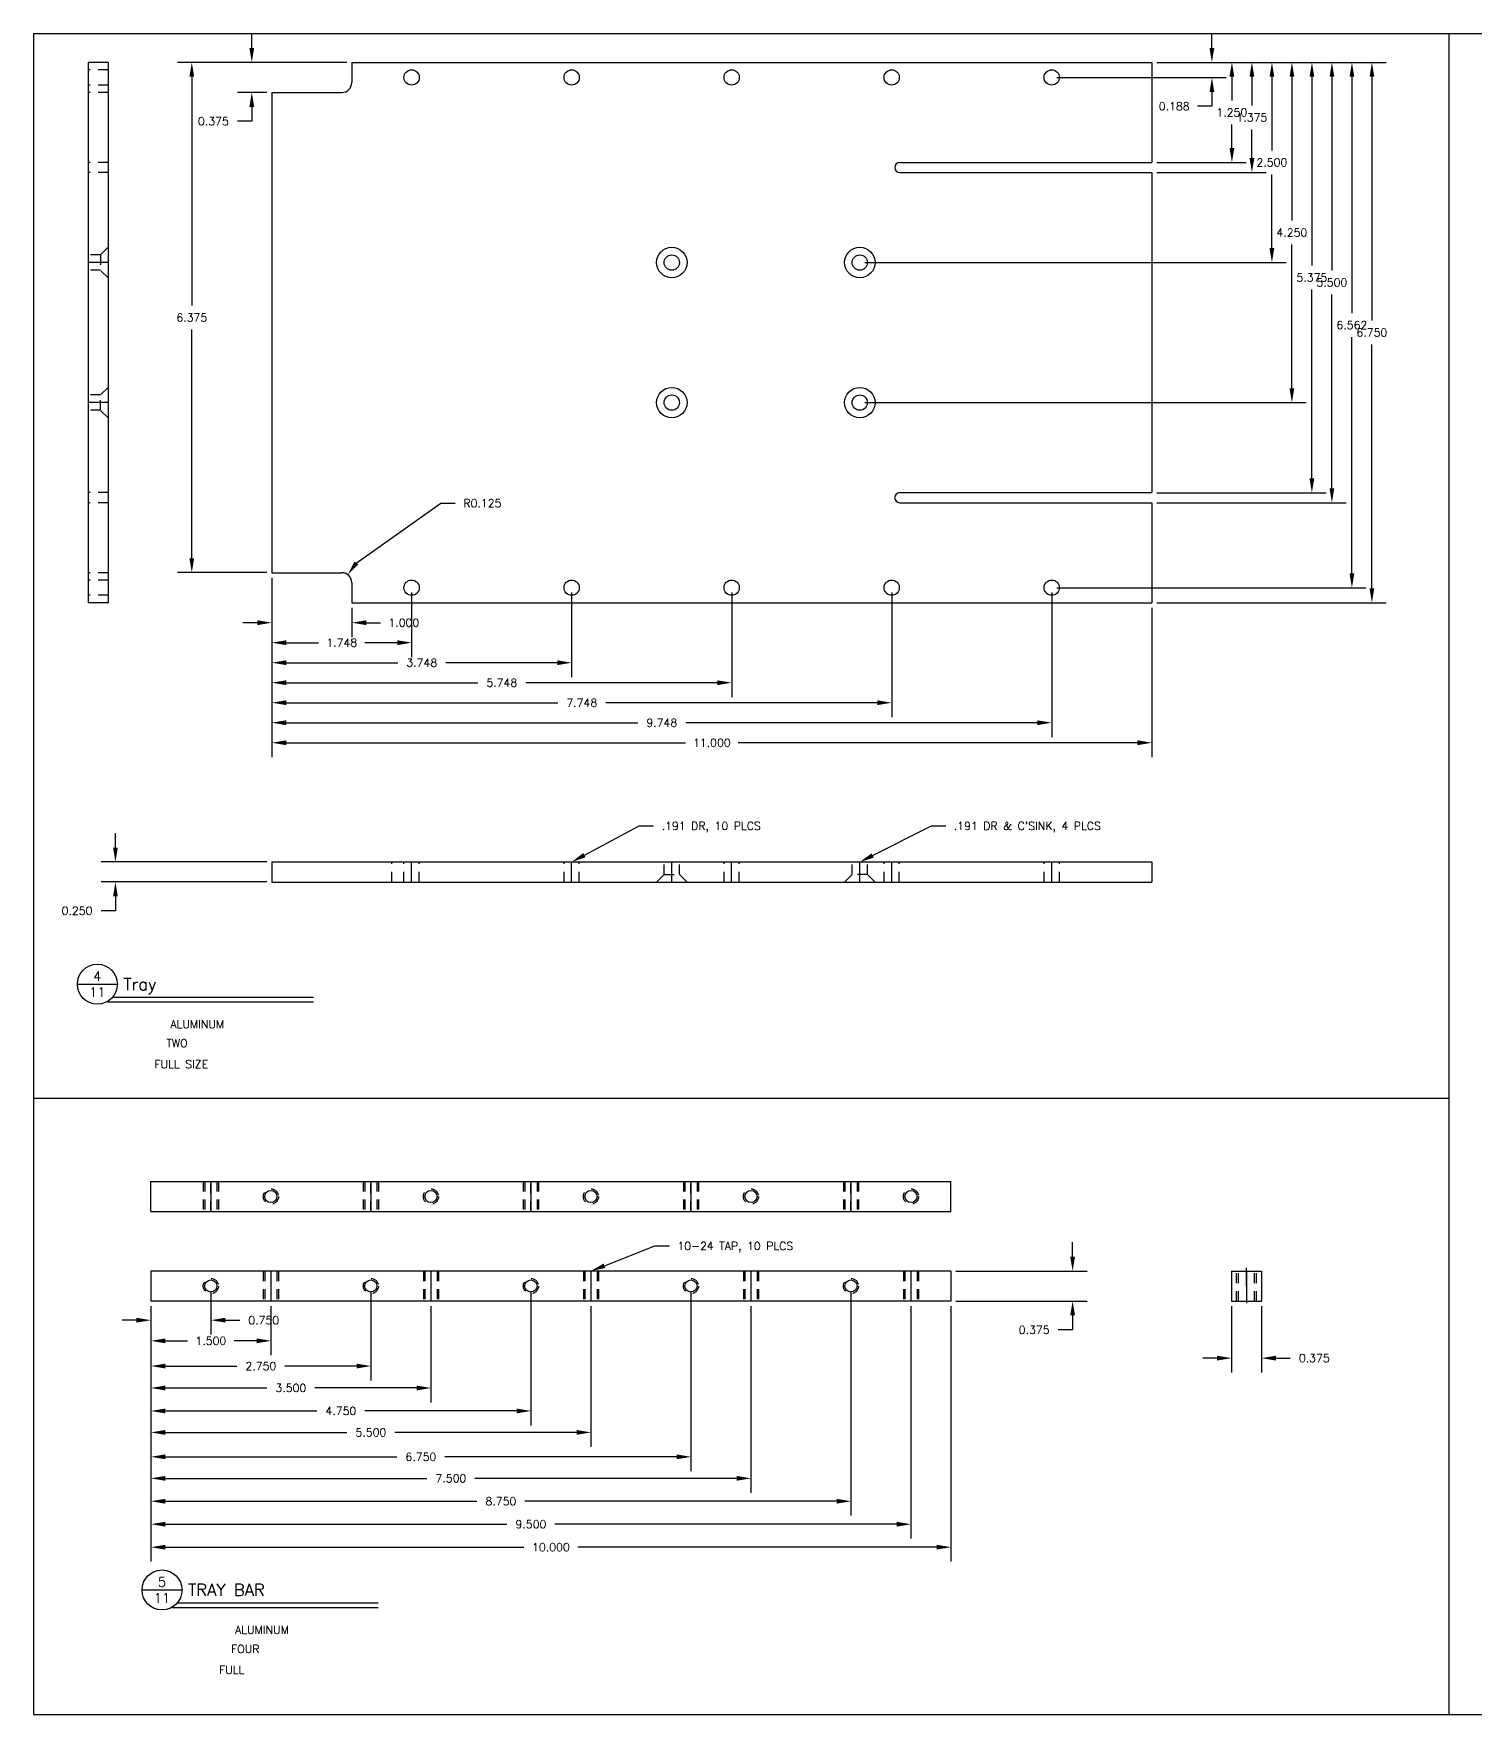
# Model space of a CAD drawing. Extents: x 0 to 33, y 0 to 21.
# Drawn here: x 0 to 18.02, y 0 to 21 of the extents above; entities that cross this region are included whole.
import ezdxf
from ezdxf.enums import TextEntityAlignment as Align

# ---------------------------------------------------------------- set-up
doc = ezdxf.new("R2010")
doc.units = 0
doc.header["$MEASUREMENT"] = 0
doc.linetypes.add('CENTER', pattern=[2, 1.25, -0.25, 0.25, -0.25])
doc.linetypes.add('HIDDEN2', pattern=[0.1875, 0.125, -0.0625])
doc.layers.get('0').update_dxf_attribs({"linetype": 'CONTINUOUS'})
doc.layers.get('DEFPOINTS').update_dxf_attribs({"linetype": 'CONTINUOUS'})
for name, color, linetype in [('BORDER', 5, 'CONTINUOUS'), ('DIM', 1, 'CONTINUOUS'), ('HIDDEN2', 6, 'HIDDEN2'), ('NFCENTER', 4, 'CENTER'), ('OBJECT', 3, 'CONTINUOUS')]:
    doc.layers.add(name, color=color, linetype=linetype)
doc.styles.add('ROMANS', font='romans')
doc.styles.add('SIMPLEX', font='simplex')
doc.dimstyles.get("Standard").update_dxf_attribs({"dimtxt": 0.1, "dimasz": 0.18, "dimexe": 0.18, "dimexo": 0.0625, "dimgap": 0.1, "dimtad": 0, "dimtih": 1, "dimtoh": 1, "dimdec": 3, "dimzin": 0, "dimdsep": 46, "dimtxsty": 'SIMPLEX', "dimcen": 0.1, "dimclrd": 256, "dimclre": 256, "dimclrt": 256, "dimadec": 0, "dimazin": 0, "dimtfac": 0.8, "dimtdec": 3, "dimtofl": 0, "dimtmove": 2, "dimatfit": 3, "dimfxl": 1, "dimtolj": 1, "dimtzin": 0, "dimarcsym": 0})

# ---------------------------------------------------------------- blocks, each defined once
blk = doc.blocks.new('*D2')
at = {"linetype": 'ByBlock', "transparency": 16777216}
for p, q in [((14.039, 39.718), (15.657, 39.718)), ((15.477, 39.538), (15.477, 38.618)), ((15.477, 37.398), (15.477, 38.318)), ((10.389, 37.218), (15.657, 37.218))]:
    blk.add_line(p, q, dxfattribs=at)
for points in [[(15.447, 39.538), (15.507, 39.538), (15.477, 39.718)], [(15.447, 37.398), (15.507, 37.398), (15.477, 37.218)]]:
    blk.add_solid(points, dxfattribs=at)
at = {"layer": 'DEFPOINTS', "color": 0, "linetype": 'ByBlock', "transparency": 16777216}
for p in [(13.977, 39.718), (10.326, 37.218), (15.477, 37.218)]:
    blk.add_point(p, dxfattribs=at)
at = {"linetype": 'ByBlock', "transparency": 16777216, "style": 'SIMPLEX'}
blk.add_text('2.500', height=0.1, dxfattribs=at).set_placement((15.477, 38.468), align=Align.MIDDLE_CENTER)
blk = doc.blocks.new('*D3')
at = {"linetype": 'ByBlock', "transparency": 16777216}
for p, q in [((3.914, 39.718), (1.797, 39.718)), ((1.977, 39.538), (1.977, 36.68)), ((1.977, 33.523), (1.977, 36.38)), ((2.914, 33.343), (1.797, 33.343))]:
    blk.add_line(p, q, dxfattribs=at)
for points in [[(1.947, 39.538), (2.007, 39.538), (1.977, 39.718)], [(1.947, 33.523), (2.007, 33.523), (1.977, 33.343)]]:
    blk.add_solid(points, dxfattribs=at)
at = {"layer": 'DEFPOINTS', "color": 0, "linetype": 'ByBlock', "transparency": 16777216}
for p in [(3.977, 39.718), (1.977, 33.343), (2.977, 33.343)]:
    blk.add_point(p, dxfattribs=at)
at = {"linetype": 'ByBlock', "transparency": 16777216, "style": 'SIMPLEX'}
blk.add_text('6.375', height=0.1, dxfattribs=at).set_placement((1.977, 36.53), align=Align.MIDDLE_CENTER)
blk = doc.blocks.new('*D4')
at = {"linetype": 'ByBlock', "transparency": 16777216}
for p, q in [((14.039, 39.718), (16.907, 39.718)), ((16.727, 39.538), (16.727, 36.493)), ((16.727, 33.148), (16.727, 36.193)), ((14.039, 32.968), (16.907, 32.968))]:
    blk.add_line(p, q, dxfattribs=at)
for points in [[(16.697, 39.538), (16.757, 39.538), (16.727, 39.718)], [(16.697, 33.148), (16.757, 33.148), (16.727, 32.968)]]:
    blk.add_solid(points, dxfattribs=at)
at = {"layer": 'DEFPOINTS', "color": 0, "linetype": 'ByBlock', "transparency": 16777216}
for p in [(13.977, 39.718), (13.977, 32.968), (16.727, 32.968)]:
    blk.add_point(p, dxfattribs=at)
at = {"linetype": 'ByBlock', "transparency": 16777216, "style": 'SIMPLEX'}
blk.add_text('6.750', height=0.1, dxfattribs=at).set_placement((16.727, 36.343), align=Align.MIDDLE_CENTER)
blk = doc.blocks.new('*D5')
at = {"linetype": 'ByBlock', "transparency": 16777216}
for p, q in [((14.039, 39.718), (16.657, 39.718)), ((16.477, 39.538), (16.477, 36.586)), ((16.477, 33.335), (16.477, 36.286)), ((12.787, 33.155), (16.657, 33.155))]:
    blk.add_line(p, q, dxfattribs=at)
for points in [[(16.447, 39.538), (16.507, 39.538), (16.477, 39.718)], [(16.447, 33.335), (16.507, 33.335), (16.477, 33.155)]]:
    blk.add_solid(points, dxfattribs=at)
at = {"layer": 'DEFPOINTS', "color": 0, "linetype": 'ByBlock', "transparency": 16777216}
for p in [(13.977, 39.718), (12.725, 33.155), (16.477, 33.155)]:
    blk.add_point(p, dxfattribs=at)
at = {"linetype": 'ByBlock', "transparency": 16777216, "style": 'SIMPLEX'}
blk.add_text('6.562', height=0.1, dxfattribs=at).set_placement((16.477, 36.436), align=Align.MIDDLE_CENTER)
blk = doc.blocks.new('*D6')
at = {"linetype": 'ByBlock', "transparency": 16777216}
for p, q in [((14.039, 39.718), (16.407, 39.718)), ((16.227, 39.538), (16.227, 37.118)), ((16.227, 34.397), (16.227, 36.818)), ((14.039, 34.217), (16.407, 34.217))]:
    blk.add_line(p, q, dxfattribs=at)
for points in [[(16.197, 39.538), (16.257, 39.538), (16.227, 39.718)], [(16.197, 34.397), (16.257, 34.397), (16.227, 34.217)]]:
    blk.add_solid(points, dxfattribs=at)
at = {"layer": 'DEFPOINTS', "color": 0, "linetype": 'ByBlock', "transparency": 16777216}
for p in [(13.977, 39.718), (13.977, 34.217), (16.227, 34.217)]:
    blk.add_point(p, dxfattribs=at)
at = {"linetype": 'ByBlock', "transparency": 16777216, "style": 'SIMPLEX'}
blk.add_text('5.500', height=0.1, dxfattribs=at).set_placement((16.227, 36.968), align=Align.MIDDLE_CENTER)
blk = doc.blocks.new('*D7')
at = {"linetype": 'ByBlock', "transparency": 16777216}
for p, q in [((14.039, 39.718), (16.157, 39.718)), ((15.977, 39.538), (15.977, 37.18)), ((15.977, 34.522), (15.977, 36.88)), ((14.039, 34.342), (16.157, 34.342))]:
    blk.add_line(p, q, dxfattribs=at)
for points in [[(15.947, 39.538), (16.007, 39.538), (15.977, 39.718)], [(15.947, 34.522), (16.007, 34.522), (15.977, 34.342)]]:
    blk.add_solid(points, dxfattribs=at)
at = {"layer": 'DEFPOINTS', "color": 0, "linetype": 'ByBlock', "transparency": 16777216}
for p in [(13.977, 39.718), (13.977, 34.342), (15.977, 34.342)]:
    blk.add_point(p, dxfattribs=at)
at = {"linetype": 'ByBlock', "transparency": 16777216, "style": 'SIMPLEX'}
blk.add_text('5.375', height=0.1, dxfattribs=at).set_placement((15.977, 37.03), align=Align.MIDDLE_CENTER)
blk = doc.blocks.new('*D8')
at = {"linetype": 'ByBlock', "transparency": 16777216}
for p, q in [((14.039, 39.718), (15.907, 39.718)), ((15.727, 39.538), (15.727, 37.742)), ((15.727, 35.647), (15.727, 37.442)), ((10.389, 35.467), (15.907, 35.467))]:
    blk.add_line(p, q, dxfattribs=at)
for points in [[(15.697, 39.538), (15.757, 39.538), (15.727, 39.718)], [(15.697, 35.647), (15.757, 35.647), (15.727, 35.467)]]:
    blk.add_solid(points, dxfattribs=at)
at = {"layer": 'DEFPOINTS', "color": 0, "linetype": 'ByBlock', "transparency": 16777216}
for p in [(13.977, 39.718), (10.326, 35.467), (15.727, 35.467)]:
    blk.add_point(p, dxfattribs=at)
at = {"linetype": 'ByBlock', "transparency": 16777216, "style": 'SIMPLEX'}
blk.add_text('4.250', height=0.1, dxfattribs=at).set_placement((15.727, 37.592), align=Align.MIDDLE_CENTER)
blk = doc.blocks.new('*D9')
at = {"linetype": 'ByBlock', "transparency": 16777216}
for p, q in [((2.977, 33.28), (2.977, 31.038)), ((13.977, 32.905), (13.977, 31.038)), ((3.157, 31.218), (8.148, 31.218)), ((13.797, 31.218), (8.805, 31.218))]:
    blk.add_line(p, q, dxfattribs=at)
for points in [[(3.157, 31.248), (3.157, 31.188), (2.977, 31.218)], [(13.797, 31.248), (13.797, 31.188), (13.977, 31.218)]]:
    blk.add_solid(points, dxfattribs=at)
at = {"layer": 'DEFPOINTS', "color": 0, "linetype": 'ByBlock', "transparency": 16777216}
for p in [(2.977, 33.343), (13.977, 32.968), (13.977, 31.218)]:
    blk.add_point(p, dxfattribs=at)
at = {"linetype": 'ByBlock', "transparency": 16777216, "style": 'SIMPLEX'}
blk.add_text('11.000', height=0.1, dxfattribs=at).set_placement((8.477, 31.218), align=Align.MIDDLE_CENTER)
blk = doc.blocks.new('*D10')
at = {"linetype": 'ByBlock', "transparency": 16777216}
for p, q in [((1.466, 24.18), (1.466, 20.987)), ((11.466, 24.18), (11.466, 20.987)), ((1.646, 21.167), (6.128, 21.167)), ((11.286, 21.167), (6.804, 21.167))]:
    blk.add_line(p, q, dxfattribs=at)
for points in [[(1.646, 21.197), (1.646, 21.137), (1.466, 21.167)], [(11.286, 21.197), (11.286, 21.137), (11.466, 21.167)]]:
    blk.add_solid(points, dxfattribs=at)
at = {"layer": 'DEFPOINTS', "color": 0, "linetype": 'ByBlock', "transparency": 16777216}
for p in [(1.466, 24.242), (11.466, 24.242), (11.466, 21.167)]:
    blk.add_point(p, dxfattribs=at)
at = {"linetype": 'ByBlock', "transparency": 16777216, "style": 'SIMPLEX'}
blk.add_text('10.000', height=0.1, dxfattribs=at).set_placement((6.466, 21.167), align=Align.MIDDLE_CENTER)
blk = doc.blocks.new('*D11')
at = {"linetype": 'ByBlock', "transparency": 16777216}
for p, q in [((1.466, 24.18), (1.466, 21.274)), ((10.966, 24.18), (10.966, 21.274)), ((1.646, 21.454), (5.916, 21.454)), ((10.786, 21.454), (6.516, 21.454))]:
    blk.add_line(p, q, dxfattribs=at)
for points in [[(1.646, 21.484), (1.646, 21.424), (1.466, 21.454)], [(10.786, 21.484), (10.786, 21.424), (10.966, 21.454)]]:
    blk.add_solid(points, dxfattribs=at)
at = {"layer": 'DEFPOINTS', "color": 0, "linetype": 'ByBlock', "transparency": 16777216}
for p in [(1.466, 24.242), (10.966, 24.242), (10.966, 21.454)]:
    blk.add_point(p, dxfattribs=at)
at = {"linetype": 'ByBlock', "transparency": 16777216, "style": 'SIMPLEX'}
blk.add_text('9.500', height=0.1, dxfattribs=at).set_placement((6.216, 21.454), align=Align.MIDDLE_CENTER)
blk = doc.blocks.new('*D12')
at = {"linetype": 'ByBlock', "transparency": 16777216}
for p, q in [((10.216, 24.367), (10.216, 21.561)), ((1.466, 24.18), (1.466, 21.561)), ((1.646, 21.741), (5.541, 21.741)), ((10.036, 21.741), (6.141, 21.741))]:
    blk.add_line(p, q, dxfattribs=at)
for points in [[(1.646, 21.771), (1.646, 21.711), (1.466, 21.741)], [(10.036, 21.771), (10.036, 21.711), (10.216, 21.741)]]:
    blk.add_solid(points, dxfattribs=at)
at = {"layer": 'DEFPOINTS', "color": 0, "linetype": 'ByBlock', "transparency": 16777216}
for p in [(10.216, 24.43), (1.466, 24.242), (10.216, 21.741)]:
    blk.add_point(p, dxfattribs=at)
at = {"linetype": 'ByBlock', "transparency": 16777216, "style": 'SIMPLEX'}
blk.add_text('8.750', height=0.1, dxfattribs=at).set_placement((5.841, 21.741), align=Align.MIDDLE_CENTER)
blk = doc.blocks.new('*D13')
at = {"linetype": 'ByBlock', "transparency": 16777216}
for p, q in [((1.466, 24.18), (1.466, 21.847)), ((8.966, 24.18), (8.966, 21.847)), ((1.646, 22.027), (4.916, 22.027)), ((8.786, 22.027), (5.516, 22.027))]:
    blk.add_line(p, q, dxfattribs=at)
for points in [[(1.646, 22.057), (1.646, 21.997), (1.466, 22.027)], [(8.786, 22.057), (8.786, 21.997), (8.966, 22.027)]]:
    blk.add_solid(points, dxfattribs=at)
at = {"layer": 'DEFPOINTS', "color": 0, "linetype": 'ByBlock', "transparency": 16777216}
for p in [(1.466, 24.242), (8.966, 24.242), (8.966, 22.027)]:
    blk.add_point(p, dxfattribs=at)
at = {"linetype": 'ByBlock', "transparency": 16777216, "style": 'SIMPLEX'}
blk.add_text('7.500', height=0.1, dxfattribs=at).set_placement((5.216, 22.027), align=Align.MIDDLE_CENTER)
blk = doc.blocks.new('P-TITLE')
for p, q in [((-1.5625, -0.6375), (-1.0625, -0.6375)), ((-1.1125, -0.8), (1.3875, -0.8)), ((1.3875, -0.8625), (-1.1875, -0.8625))]:
    blk.add_line(p, q)
at = {"layer": 'DIM', "color": 7}
blk.add_circle((-1.3125, -0.6375), 0.25, dxfattribs=at)
at = {"style": 'ROMANS'}
for tag, p in [('NO.', (-1.3125, -0.5375)), ('PAGE', (-1.3125, -0.7375))]:
    blk.add_attdef(tag, text='', height=0.12, dxfattribs=at).set_placement(p, align=Align.MIDDLE)
for tag, p, height in [('DESCRIPTION', (-0.9875, -0.7125), 0.15), ('MATERIAL', (-0.4, -1.1875), 0.1), ('#_REQUIRED', (-0.45, -1.425), 0.1), ('SCALE', (-0.6, -1.6875), 0.1)]:
    blk.add_attdef(tag, p, '', height=height, dxfattribs=at)
at = {"style": 'ROMANS', "flags": 2}
for tag, p in [('MATERIAL:', (-1.1625, -1.1875)), ('#_REQD:', (-1.1625, -1.4375)), ('SCALE:', (-1.1625, -1.6875))]:
    blk.add_attdef(tag, p, '', height=0.1, dxfattribs=at)
blk = doc.blocks.new('*D14')
at = {"linetype": 'ByBlock', "transparency": 16777216}
for p, q in [((1.023, 29.908), (1.023, 30.088)), ((2.914, 29.728), (0.843, 29.728)), ((2.914, 29.478), (0.843, 29.478)), ((1.023, 29.298), (1.023, 29.118)), ((1.023, 29.118), (0.843, 29.118))]:
    blk.add_line(p, q, dxfattribs=at)
for points in [[(0.993, 29.908), (1.053, 29.908), (1.023, 29.728)], [(0.993, 29.298), (1.053, 29.298), (1.023, 29.478)]]:
    blk.add_solid(points, dxfattribs=at)
at = {"layer": 'DEFPOINTS', "color": 0, "linetype": 'ByBlock', "transparency": 16777216}
for p in [(2.977, 29.728), (1.023, 29.478), (2.977, 29.478)]:
    blk.add_point(p, dxfattribs=at)
at = {"linetype": 'ByBlock', "transparency": 16777216, "style": 'SIMPLEX'}
blk.add_text('0.250', height=0.1, dxfattribs=at).set_placement((0.543, 29.118), align=Align.MIDDLE_CENTER)
blk = doc.blocks.new('*D15')
at = {"linetype": 'ByBlock', "transparency": 16777216}
for p, q in [((8.216, 24.367), (8.216, 22.116)), ((1.466, 24.18), (1.466, 22.116)), ((1.646, 22.296), (4.541, 22.296)), ((8.036, 22.296), (5.141, 22.296))]:
    blk.add_line(p, q, dxfattribs=at)
for points in [[(1.646, 22.326), (1.646, 22.266), (1.466, 22.296)], [(8.036, 22.326), (8.036, 22.266), (8.216, 22.296)]]:
    blk.add_solid(points, dxfattribs=at)
at = {"layer": 'DEFPOINTS', "color": 0, "linetype": 'ByBlock', "transparency": 16777216}
for p in [(8.216, 24.43), (1.466, 24.242), (8.216, 22.296)]:
    blk.add_point(p, dxfattribs=at)
at = {"linetype": 'ByBlock', "transparency": 16777216, "style": 'SIMPLEX'}
blk.add_text('6.750', height=0.1, dxfattribs=at).set_placement((4.841, 22.296), align=Align.MIDDLE_CENTER)
blk = doc.blocks.new('*D16')
at = {"linetype": 'ByBlock', "transparency": 16777216}
for p, q in [((1.466, 24.18), (1.466, 22.421)), ((6.966, 24.18), (6.966, 22.421)), ((1.646, 22.601), (3.916, 22.601)), ((6.786, 22.601), (4.516, 22.601))]:
    blk.add_line(p, q, dxfattribs=at)
for points in [[(1.646, 22.631), (1.646, 22.571), (1.466, 22.601)], [(6.786, 22.631), (6.786, 22.571), (6.966, 22.601)]]:
    blk.add_solid(points, dxfattribs=at)
at = {"layer": 'DEFPOINTS', "color": 0, "linetype": 'ByBlock', "transparency": 16777216}
for p in [(1.466, 24.242), (6.966, 24.242), (6.966, 22.601)]:
    blk.add_point(p, dxfattribs=at)
at = {"linetype": 'ByBlock', "transparency": 16777216, "style": 'SIMPLEX'}
blk.add_text('5.500', height=0.1, dxfattribs=at).set_placement((4.216, 22.601), align=Align.MIDDLE_CENTER)
blk = doc.blocks.new('*D17')
at = {"linetype": 'ByBlock', "transparency": 16777216}
for p, q in [((6.216, 24.367), (6.216, 22.689)), ((1.466, 24.18), (1.466, 22.689)), ((1.646, 22.869), (3.541, 22.869)), ((6.036, 22.869), (4.141, 22.869))]:
    blk.add_line(p, q, dxfattribs=at)
for points in [[(1.646, 22.899), (1.646, 22.839), (1.466, 22.869)], [(6.036, 22.899), (6.036, 22.839), (6.216, 22.869)]]:
    blk.add_solid(points, dxfattribs=at)
at = {"layer": 'DEFPOINTS', "color": 0, "linetype": 'ByBlock', "transparency": 16777216}
for p in [(6.216, 24.43), (1.466, 24.242), (6.216, 22.869)]:
    blk.add_point(p, dxfattribs=at)
at = {"linetype": 'ByBlock', "transparency": 16777216, "style": 'SIMPLEX'}
blk.add_text('4.750', height=0.1, dxfattribs=at).set_placement((3.841, 22.869), align=Align.MIDDLE_CENTER)
blk = doc.blocks.new('*D18')
at = {"linetype": 'ByBlock', "transparency": 16777216}
for p, q in [((1.466, 24.18), (1.466, 22.976)), ((4.966, 24.18), (4.966, 22.976)), ((1.646, 23.156), (2.916, 23.156)), ((4.786, 23.156), (3.516, 23.156))]:
    blk.add_line(p, q, dxfattribs=at)
for points in [[(1.646, 23.186), (1.646, 23.126), (1.466, 23.156)], [(4.786, 23.186), (4.786, 23.126), (4.966, 23.156)]]:
    blk.add_solid(points, dxfattribs=at)
at = {"layer": 'DEFPOINTS', "color": 0, "linetype": 'ByBlock', "transparency": 16777216}
for p in [(1.466, 24.242), (4.966, 24.242), (4.966, 23.156)]:
    blk.add_point(p, dxfattribs=at)
at = {"linetype": 'ByBlock', "transparency": 16777216, "style": 'SIMPLEX'}
blk.add_text('3.500', height=0.1, dxfattribs=at).set_placement((3.216, 23.156), align=Align.MIDDLE_CENTER)
blk = doc.blocks.new('*D19')
at = {"linetype": 'ByBlock', "transparency": 16777216}
for p, q in [((4.216, 24.367), (4.216, 23.25)), ((1.466, 24.18), (1.466, 23.25)), ((1.646, 23.43), (2.541, 23.43)), ((4.036, 23.43), (3.141, 23.43))]:
    blk.add_line(p, q, dxfattribs=at)
for points in [[(1.646, 23.46), (1.646, 23.4), (1.466, 23.43)], [(4.036, 23.46), (4.036, 23.4), (4.216, 23.43)]]:
    blk.add_solid(points, dxfattribs=at)
at = {"layer": 'DEFPOINTS', "color": 0, "linetype": 'ByBlock', "transparency": 16777216}
for p in [(4.216, 24.43), (1.466, 24.242), (1.466, 23.43)]:
    blk.add_point(p, dxfattribs=at)
at = {"linetype": 'ByBlock', "transparency": 16777216, "style": 'SIMPLEX'}
blk.add_text('2.750', height=0.1, dxfattribs=at).set_placement((2.841, 23.43), align=Align.MIDDLE_CENTER)
blk = doc.blocks.new('*D20')
at = {"linetype": 'ByBlock', "transparency": 16777216}
for p, q in [((1.466, 24.18), (1.466, 23.565)), ((2.966, 24.18), (2.966, 23.565)), ((1.646, 23.745), (1.925, 23.745)), ((2.786, 23.745), (2.506, 23.745))]:
    blk.add_line(p, q, dxfattribs=at)
for points in [[(1.646, 23.775), (1.646, 23.715), (1.466, 23.745)], [(2.786, 23.775), (2.786, 23.715), (2.966, 23.745)]]:
    blk.add_solid(points, dxfattribs=at)
at = {"layer": 'DEFPOINTS', "color": 0, "linetype": 'ByBlock', "transparency": 16777216}
for p in [(1.466, 24.242), (2.966, 24.242), (2.966, 23.745)]:
    blk.add_point(p, dxfattribs=at)
at = {"linetype": 'ByBlock', "transparency": 16777216, "style": 'SIMPLEX'}
blk.add_text('1.500', height=0.1, dxfattribs=at).set_placement((2.216, 23.745), align=Align.MIDDLE_CENTER)
blk = doc.blocks.new('*D21')
at = {"linetype": 'ByBlock', "transparency": 16777216}
for p, q in [((2.216, 24.367), (2.216, 23.823)), ((1.466, 24.18), (1.466, 23.823)), ((1.286, 24.003), (1.106, 24.003)), ((2.396, 24.003), (2.576, 24.003))]:
    blk.add_line(p, q, dxfattribs=at)
for points in [[(1.286, 24.033), (1.286, 23.973), (1.466, 24.003)], [(2.396, 24.033), (2.396, 23.973), (2.216, 24.003)]]:
    blk.add_solid(points, dxfattribs=at)
at = {"layer": 'DEFPOINTS', "color": 0, "linetype": 'ByBlock', "transparency": 16777216}
for p in [(2.216, 24.43), (1.466, 24.242), (2.216, 24.003)]:
    blk.add_point(p, dxfattribs=at)
at = {"linetype": 'ByBlock', "transparency": 16777216, "style": 'SIMPLEX'}
blk.add_text('0.750', height=0.1, dxfattribs=at).set_placement((2.876, 24.003), align=Align.MIDDLE_CENTER)
blk = doc.blocks.new('*D22')
at = {"linetype": 'ByBlock', "transparency": 16777216}
for p, q in [((12.986, 24.797), (12.986, 24.977)), ((11.528, 24.617), (13.166, 24.617)), ((11.528, 24.242), (13.166, 24.242)), ((12.986, 24.062), (12.986, 23.882)), ((12.986, 23.882), (12.806, 23.882))]:
    blk.add_line(p, q, dxfattribs=at)
for points in [[(12.956, 24.797), (13.016, 24.797), (12.986, 24.617)], [(12.956, 24.062), (13.016, 24.062), (12.986, 24.242)]]:
    blk.add_solid(points, dxfattribs=at)
at = {"layer": 'DEFPOINTS', "color": 0, "linetype": 'ByBlock', "transparency": 16777216}
for p in [(11.466, 24.617), (11.466, 24.242), (12.986, 24.242)]:
    blk.add_point(p, dxfattribs=at)
at = {"linetype": 'ByBlock', "transparency": 16777216, "style": 'SIMPLEX'}
blk.add_text('0.375', height=0.1, dxfattribs=at).set_placement((12.506, 23.882), align=Align.MIDDLE_CENTER)
blk = doc.blocks.new('*D23')
at = {"linetype": 'ByBlock', "transparency": 16777216}
for p, q in [((2.977, 33.28), (2.977, 31.288)), ((12.725, 33.093), (12.725, 31.288)), ((3.157, 31.468), (7.551, 31.468)), ((12.545, 31.468), (8.151, 31.468))]:
    blk.add_line(p, q, dxfattribs=at)
for points in [[(3.157, 31.498), (3.157, 31.438), (2.977, 31.468)], [(12.545, 31.498), (12.545, 31.438), (12.725, 31.468)]]:
    blk.add_solid(points, dxfattribs=at)
at = {"layer": 'DEFPOINTS', "color": 0, "linetype": 'ByBlock', "transparency": 16777216}
for p in [(2.977, 33.343), (12.725, 33.155), (12.725, 31.468)]:
    blk.add_point(p, dxfattribs=at)
at = {"linetype": 'ByBlock', "transparency": 16777216, "style": 'SIMPLEX'}
blk.add_text('9.748', height=0.1, dxfattribs=at).set_placement((7.851, 31.468), align=Align.MIDDLE_CENTER)
blk = doc.blocks.new('*D24')
at = {"linetype": 'ByBlock', "transparency": 16777216}
for p, q in [((2.977, 33.28), (2.977, 31.538)), ((10.725, 33.093), (10.725, 31.538)), ((3.157, 31.718), (6.551, 31.718)), ((10.545, 31.718), (7.151, 31.718))]:
    blk.add_line(p, q, dxfattribs=at)
for points in [[(3.157, 31.748), (3.157, 31.688), (2.977, 31.718)], [(10.545, 31.748), (10.545, 31.688), (10.725, 31.718)]]:
    blk.add_solid(points, dxfattribs=at)
at = {"layer": 'DEFPOINTS', "color": 0, "linetype": 'ByBlock', "transparency": 16777216}
for p in [(2.977, 33.343), (10.725, 33.155), (10.725, 31.718)]:
    blk.add_point(p, dxfattribs=at)
at = {"linetype": 'ByBlock', "transparency": 16777216, "style": 'SIMPLEX'}
blk.add_text('7.748', height=0.1, dxfattribs=at).set_placement((6.851, 31.718), align=Align.MIDDLE_CENTER)
blk = doc.blocks.new('*D25')
at = {"linetype": 'ByBlock', "transparency": 16777216}
for p, q in [((2.977, 33.28), (2.977, 31.788)), ((8.725, 33.093), (8.725, 31.788)), ((3.157, 31.968), (5.551, 31.968)), ((8.545, 31.968), (6.151, 31.968))]:
    blk.add_line(p, q, dxfattribs=at)
for points in [[(3.157, 31.998), (3.157, 31.938), (2.977, 31.968)], [(8.545, 31.998), (8.545, 31.938), (8.725, 31.968)]]:
    blk.add_solid(points, dxfattribs=at)
at = {"layer": 'DEFPOINTS', "color": 0, "linetype": 'ByBlock', "transparency": 16777216}
for p in [(2.977, 33.343), (8.725, 33.155), (8.725, 31.968)]:
    blk.add_point(p, dxfattribs=at)
at = {"linetype": 'ByBlock', "transparency": 16777216, "style": 'SIMPLEX'}
blk.add_text('5.748', height=0.1, dxfattribs=at).set_placement((5.851, 31.968), align=Align.MIDDLE_CENTER)
blk = doc.blocks.new('*D26')
at = {"linetype": 'ByBlock', "transparency": 16777216}
for p, q in [((2.977, 33.28), (2.977, 32.038)), ((6.725, 33.093), (6.725, 32.038)), ((3.157, 32.218), (4.551, 32.218)), ((6.545, 32.218), (5.151, 32.218))]:
    blk.add_line(p, q, dxfattribs=at)
for points in [[(3.157, 32.248), (3.157, 32.188), (2.977, 32.218)], [(6.545, 32.248), (6.545, 32.188), (6.725, 32.218)]]:
    blk.add_solid(points, dxfattribs=at)
at = {"layer": 'DEFPOINTS', "color": 0, "linetype": 'ByBlock', "transparency": 16777216}
for p in [(2.977, 33.343), (6.725, 33.155), (6.725, 32.218)]:
    blk.add_point(p, dxfattribs=at)
at = {"linetype": 'ByBlock', "transparency": 16777216, "style": 'SIMPLEX'}
blk.add_text('3.748', height=0.1, dxfattribs=at).set_placement((4.851, 32.218), align=Align.MIDDLE_CENTER)
blk = doc.blocks.new('*D27')
at = {"linetype": 'ByBlock', "transparency": 16777216}
for p, q in [((2.977, 33.28), (2.977, 32.288)), ((4.725, 33.093), (4.725, 32.288)), ((3.157, 32.468), (3.56, 32.468)), ((4.545, 32.468), (4.141, 32.468))]:
    blk.add_line(p, q, dxfattribs=at)
for points in [[(3.157, 32.498), (3.157, 32.438), (2.977, 32.468)], [(4.545, 32.498), (4.545, 32.438), (4.725, 32.468)]]:
    blk.add_solid(points, dxfattribs=at)
at = {"layer": 'DEFPOINTS', "color": 0, "linetype": 'ByBlock', "transparency": 16777216}
for p in [(2.977, 33.343), (4.725, 33.155), (4.725, 32.468)]:
    blk.add_point(p, dxfattribs=at)
at = {"linetype": 'ByBlock', "transparency": 16777216, "style": 'SIMPLEX'}
blk.add_text('1.748', height=0.1, dxfattribs=at).set_placement((3.851, 32.468), align=Align.MIDDLE_CENTER)
blk = doc.blocks.new('*D28')
at = {"linetype": 'ByBlock', "transparency": 16777216}
for p, q in [((2.977, 33.28), (2.977, 32.538)), ((3.977, 32.905), (3.977, 32.538)), ((2.797, 32.718), (2.617, 32.718)), ((4.157, 32.718), (4.337, 32.718))]:
    blk.add_line(p, q, dxfattribs=at)
for points in [[(2.797, 32.748), (2.797, 32.688), (2.977, 32.718)], [(4.157, 32.748), (4.157, 32.688), (3.977, 32.718)]]:
    blk.add_solid(points, dxfattribs=at)
at = {"layer": 'DEFPOINTS', "color": 0, "linetype": 'ByBlock', "transparency": 16777216}
for p in [(2.977, 33.343), (3.977, 32.968), (3.977, 32.718)]:
    blk.add_point(p, dxfattribs=at)
at = {"linetype": 'ByBlock', "transparency": 16777216, "style": 'SIMPLEX'}
blk.add_text('1.000', height=0.1, dxfattribs=at).set_placement((4.627, 32.718), align=Align.MIDDLE_CENTER)
blk = doc.blocks.new('*D29')
at = {"linetype": 'ByBlock', "transparency": 16777216}
for p, q in [((14.972, 24.18), (14.972, 23.349)), ((15.347, 24.18), (15.347, 23.349)), ((14.792, 23.529), (14.612, 23.529)), ((15.527, 23.529), (15.707, 23.529))]:
    blk.add_line(p, q, dxfattribs=at)
for points in [[(14.792, 23.559), (14.792, 23.499), (14.972, 23.529)], [(15.527, 23.559), (15.527, 23.499), (15.347, 23.529)]]:
    blk.add_solid(points, dxfattribs=at)
at = {"layer": 'DEFPOINTS', "color": 0, "linetype": 'ByBlock', "transparency": 16777216}
for p in [(14.972, 24.242), (15.347, 24.242), (15.347, 23.529)]:
    blk.add_point(p, dxfattribs=at)
at = {"linetype": 'ByBlock', "transparency": 16777216, "style": 'SIMPLEX'}
blk.add_text('0.375', height=0.1, dxfattribs=at).set_placement((16.007, 23.529), align=Align.MIDDLE_CENTER)
blk = doc.blocks.new('*D30')
at = {"linetype": 'ByBlock', "transparency": 16777216}
for p, q in [((14.727, 39.898), (14.727, 40.078)), ((14.039, 39.718), (14.907, 39.718)), ((12.787, 39.53), (14.907, 39.53)), ((14.727, 39.35), (14.727, 39.17)), ((14.727, 39.17), (14.547, 39.17))]:
    blk.add_line(p, q, dxfattribs=at)
for points in [[(14.697, 39.898), (14.757, 39.898), (14.727, 39.718)], [(14.697, 39.35), (14.757, 39.35), (14.727, 39.53)]]:
    blk.add_solid(points, dxfattribs=at)
at = {"layer": 'DEFPOINTS', "color": 0, "linetype": 'ByBlock', "transparency": 16777216}
for p in [(13.977, 39.718), (12.725, 39.53), (14.727, 39.53)]:
    blk.add_point(p, dxfattribs=at)
at = {"linetype": 'ByBlock', "transparency": 16777216, "style": 'SIMPLEX'}
blk.add_text('0.188', height=0.1, dxfattribs=at).set_placement((14.256, 39.17), align=Align.MIDDLE_CENTER)
blk = doc.blocks.new('*D31')
at = {"linetype": 'ByBlock', "transparency": 16777216}
for p, q in [((2.727, 39.898), (2.727, 40.078)), ((3.914, 39.718), (2.547, 39.718)), ((2.914, 39.343), (2.547, 39.343)), ((2.727, 39.163), (2.727, 38.983)), ((2.727, 38.983), (2.547, 38.983))]:
    blk.add_line(p, q, dxfattribs=at)
for points in [[(2.697, 39.898), (2.757, 39.898), (2.727, 39.718)], [(2.697, 39.163), (2.757, 39.163), (2.727, 39.343)]]:
    blk.add_solid(points, dxfattribs=at)
at = {"layer": 'DEFPOINTS', "color": 0, "linetype": 'ByBlock', "transparency": 16777216}
for p in [(3.977, 39.718), (2.727, 39.343), (2.977, 39.343)]:
    blk.add_point(p, dxfattribs=at)
at = {"linetype": 'ByBlock', "transparency": 16777216, "style": 'SIMPLEX'}
blk.add_text('0.375', height=0.1, dxfattribs=at).set_placement((2.247, 38.983), align=Align.MIDDLE_CENTER)
blk = doc.blocks.new('*D32')
at = {"linetype": 'ByBlock', "transparency": 16777216}
for p, q in [((14.039, 39.718), (15.407, 39.718)), ((15.227, 39.538), (15.227, 39.18)), ((15.227, 38.523), (15.227, 38.88)), ((14.039, 38.343), (15.407, 38.343))]:
    blk.add_line(p, q, dxfattribs=at)
for points in [[(15.197, 39.538), (15.257, 39.538), (15.227, 39.718)], [(15.197, 38.523), (15.257, 38.523), (15.227, 38.343)]]:
    blk.add_solid(points, dxfattribs=at)
at = {"layer": 'DEFPOINTS', "color": 0, "linetype": 'ByBlock', "transparency": 16777216}
for p in [(13.977, 39.718), (13.977, 38.343), (15.227, 38.343)]:
    blk.add_point(p, dxfattribs=at)
at = {"linetype": 'ByBlock', "transparency": 16777216, "style": 'SIMPLEX'}
blk.add_text('1.375', height=0.1, dxfattribs=at).set_placement((15.227, 39.03), align=Align.MIDDLE_CENTER)
blk = doc.blocks.new('*D33')
at = {"linetype": 'ByBlock', "transparency": 16777216}
for p, q in [((14.039, 39.718), (15.157, 39.718)), ((14.977, 39.538), (14.977, 39.243)), ((14.977, 38.648), (14.977, 38.943)), ((14.039, 38.468), (15.157, 38.468))]:
    blk.add_line(p, q, dxfattribs=at)
for points in [[(14.947, 39.538), (15.007, 39.538), (14.977, 39.718)], [(14.947, 38.648), (15.007, 38.648), (14.977, 38.468)]]:
    blk.add_solid(points, dxfattribs=at)
at = {"layer": 'DEFPOINTS', "color": 0, "linetype": 'ByBlock', "transparency": 16777216}
for p in [(13.977, 39.718), (13.977, 38.468), (14.977, 38.468)]:
    blk.add_point(p, dxfattribs=at)
at = {"linetype": 'ByBlock', "transparency": 16777216, "style": 'SIMPLEX'}
blk.add_text('1.250', height=0.1, dxfattribs=at).set_placement((14.977, 39.093), align=Align.MIDDLE_CENTER)

msp = doc.modelspace()

# ---------------------------------------------------------------- linework, layer by layer
at = {"layer": 'BORDER'}
for p, q in [((0, 21), (0, 0)), ((0, 21), (33, 21)), ((17.6904, 21), (17.6904, 7.6958)), ((17.6904, 7.6958), (0, 7.6958)), ((17.6904, 7.6958), (17.6904, 0)), ((0, 0), (33, 0))]:
    msp.add_line(p, q, dxfattribs=at)
at = {"layer": 'DEFPOINTS', "color": 0, "linetype": 'ByBlock'}
msp.add_point((3.9263, 14.2402), dxfattribs=at)
at = {"layer": 'DIM', "linetype": 'ByBlock'}
for p, q in [((4.0336, 14.3847), (5.089, 15.1325)), ((5.089, 15.1325), (5.269, 15.1325))]:
    msp.add_line(p, q, dxfattribs=at)
at = {"layer": 'DIM'}
for p, q in [((6.8836, 10.7348), (7.5697, 11.1014)), ((7.5697, 11.1014), (7.7497, 11.1014)), ((10.4871, 10.7311), (11.221, 11.1014)), ((11.221, 11.1014), (11.401, 11.1014)), ((7.1338, 5.6052), (7.7663, 5.8527)), ((7.7663, 5.8527), (7.9463, 5.8527))]:
    msp.add_line(p, q, dxfattribs=at)
at = {"layer": 'DIM', "linetype": 'ByBlock'}
msp.add_solid([(4.0577, 14.3668), (4.0095, 14.4026), (3.9263, 14.2402)], dxfattribs=at)
at = {"layer": 'DIM'}
for points in [[(6.8977, 10.7084), (6.8694, 10.7613), (6.7248, 10.65)], [(10.5006, 10.7043), (10.4736, 10.7579), (10.3264, 10.65)], [(7.1447, 5.5772), (7.1228, 5.6331), (6.9661, 5.5396)]]:
    msp.add_solid(points, dxfattribs=at)
at = {"layer": 'HIDDEN2'}
for p, q in [((0.9299, 20.5478), (0.6799, 20.5478)), ((0.9299, 20.3568), (0.6799, 20.3568)), ((0.9299, 20.2648), (0.6799, 20.2648)), ((0.9299, 19.3882), (0.6799, 19.3882)), ((0.9299, 19.2651), (0.6799, 19.2651)), ((0.9299, 18.3298), (0.8354, 18.2353)), ((0.8354, 18.2353), (0.6799, 18.2353)), ((0.8354, 18.2353), (0.8354, 18.0443)), ((0.8354, 18.0443), (0.6799, 18.0443)), ((0.9299, 17.9498), (0.8354, 18.0443)), ((0.8354, 16.4848), (0.6799, 16.4848)), ((0.9299, 16.5793), (0.8354, 16.4848)), ((0.8354, 16.2938), (0.8354, 16.4848)), ((0.8354, 16.2938), (0.6799, 16.2938)), ((0.9299, 16.1993), (0.8354, 16.2938)), ((0.9299, 15.2645), (0.6799, 15.2645)), ((0.9299, 15.1395), (0.6799, 15.1395)), ((0.9299, 14.2648), (0.6799, 14.2648)), ((0.9299, 14.1728), (0.6799, 14.1728)), ((0.9299, 13.9818), (0.6799, 13.9818)), ((4.4767, 10.4), (4.4767, 10.65)), ((4.6293, 10.4), (4.6293, 10.65)), ((4.8203, 10.4), (4.8203, 10.65)), ((6.6293, 10.4), (6.6293, 10.65)), ((6.8203, 10.4), (6.8203, 10.65)), ((7.8811, 10.4945), (7.8811, 10.65)), ((8.0721, 10.4945), (8.0721, 10.65)), ((8.6293, 10.4), (8.6293, 10.65)), ((8.8203, 10.4), (8.8203, 10.65)), ((10.2309, 10.4945), (10.2309, 10.65)), ((10.4219, 10.4945), (10.4219, 10.65)), ((10.6293, 10.4), (10.6293, 10.65)), ((10.8203, 10.4), (10.8203, 10.65)), ((12.6293, 10.4), (12.6293, 10.65)), ((12.8203, 10.4), (12.8203, 10.65)), ((7.7866, 10.4), (7.8811, 10.4945)), ((7.8811, 10.4945), (8.0721, 10.4945)), ((8.1666, 10.4), (8.0721, 10.4945)), ((10.1364, 10.4), (10.2309, 10.4945)), ((10.4219, 10.4945), (10.2309, 10.4945)), ((10.5164, 10.4), (10.4219, 10.4945)), ((13.9767, 10.4), (13.9767, 10.4099)), ((2.1208, 6.6575), (2.1208, 6.2825)), ((2.1398, 6.6575), (2.1398, 6.2825)), ((2.2158, 6.2825), (2.2158, 6.6575)), ((2.2918, 6.6575), (2.2918, 6.2825)), ((2.3108, 6.6575), (2.3108, 6.2825)), ((4.1208, 6.6575), (4.1208, 6.2825)), ((4.1398, 6.6575), (4.1398, 6.2825)), ((4.2158, 6.2825), (4.2158, 6.6575)), ((4.2918, 6.6575), (4.2918, 6.2825)), ((4.3108, 6.6575), (4.3108, 6.2825)), ((6.1208, 6.6575), (6.1208, 6.2825)), ((6.1398, 6.6575), (6.1398, 6.2825)), ((6.2158, 6.2825), (6.2158, 6.6575)), ((6.2918, 6.6575), (6.2918, 6.2825)), ((6.3108, 6.6575), (6.3108, 6.2825)), ((8.1208, 6.6575), (8.1208, 6.2825)), ((8.1398, 6.6575), (8.1398, 6.2825)), ((8.2158, 6.2825), (8.2158, 6.6575)), ((8.2918, 6.6575), (8.2918, 6.2825)), ((8.3108, 6.6575), (8.3108, 6.2825)), ((10.1208, 6.6575), (10.1208, 6.2825)), ((10.1398, 6.6575), (10.1398, 6.2825)), ((10.2158, 6.2825), (10.2158, 6.6575)), ((10.2918, 6.6575), (10.2918, 6.2825)), ((10.3108, 6.6575), (10.3108, 6.2825)), ((2.8711, 5.5396), (2.8711, 5.1646)), ((2.8901, 5.5396), (2.8901, 5.1646)), ((3.0421, 5.5396), (3.0421, 5.1646)), ((3.0611, 5.5396), (3.0611, 5.1646)), ((4.8711, 5.5396), (4.8711, 5.1646)), ((4.8901, 5.5396), (4.8901, 5.1646)), ((5.0421, 5.5396), (5.0421, 5.1646)), ((5.0611, 5.5396), (5.0611, 5.1646)), ((6.8711, 5.5396), (6.8711, 5.1646)), ((6.8901, 5.5396), (6.8901, 5.1646)), ((7.0421, 5.5396), (7.0421, 5.1646)), ((7.0611, 5.5396), (7.0611, 5.1646)), ((8.8711, 5.5396), (8.8711, 5.1646)), ((8.8901, 5.5396), (8.8901, 5.1646)), ((9.0421, 5.5396), (9.0421, 5.1646)), ((9.0611, 5.5396), (9.0611, 5.1646)), ((10.8711, 5.5396), (10.8711, 5.1646)), ((10.8901, 5.5396), (10.8901, 5.1646)), ((11.0421, 5.5396), (11.0421, 5.1646)), ((11.0611, 5.5396), (11.0611, 5.1646)), ((15.0345, 5.1646), (15.0345, 5.5396)), ((15.0575, 5.1646), (15.0575, 5.5396)), ((15.2615, 5.1646), (15.2615, 5.5396)), ((15.2845, 5.1646), (15.2845, 5.5396))]:
    msp.add_line(p, q, dxfattribs=at)
for centre in [(2.9661, 6.47), (4.9661, 6.47), (6.9661, 6.47), (8.9661, 6.47), (10.9661, 6.47), (2.2158, 5.3521), (4.2158, 5.3521), (6.2158, 5.3521), (8.2158, 5.3521), (10.2158, 5.3521)]:
    msp.add_circle(centre, 0.095, dxfattribs=at)
at = {"layer": 'NFCENTER'}
for p, q in [((0.9299, 18.1398), (0.6799, 18.1398)), ((0.9299, 16.3893), (0.6799, 16.3893)), ((4.7248, 10.4), (4.7248, 10.65)), ((6.7248, 10.4), (6.7248, 10.65)), ((7.9766, 10.4), (7.9766, 10.65)), ((8.7248, 10.4), (8.7248, 10.65)), ((10.3264, 10.4), (10.3264, 10.65)), ((10.7248, 10.4), (10.7248, 10.65)), ((12.7248, 10.4), (12.7248, 10.65)), ((2.2158, 6.6575), (2.2158, 6.2825)), ((4.2158, 6.6575), (4.2158, 6.2825)), ((6.2158, 6.6575), (6.2158, 6.2825)), ((8.2158, 6.6575), (8.2158, 6.2825)), ((10.2158, 6.6575), (10.2158, 6.2825)), ((2.9661, 5.5396), (2.9661, 5.1646)), ((4.9661, 5.5396), (4.9661, 5.1646)), ((6.9661, 5.5396), (6.9661, 5.1646)), ((8.9661, 5.5396), (8.9661, 5.1646)), ((10.9661, 5.5396), (10.9661, 5.1646)), ((15.1595, 5.3521), (15.1595, 5.5809)), ((15.1595, 5.5396), (15.1595, 5.1646)), ((15.1595, 5.3521), (15.1595, 5.1387))]:
    msp.add_line(p, q, dxfattribs=at)
at = {"layer": 'OBJECT'}
for p, q in [((0.6799, 20.6398), (0.6799, 13.8898)), ((0.9299, 20.6398), (0.6799, 20.6398)), ((0.9299, 20.6398), (0.9299, 13.8898)), ((3.9767, 20.6398), (13.9767, 20.6398)), ((3.9767, 20.6398), (3.9767, 20.3898)), ((13.9767, 20.6398), (13.9767, 19.3901)), ((2.9767, 20.2648), (2.9767, 14.2648)), ((2.9767, 20.2648), (3.8517, 20.2648)), ((10.8264, 19.3901), (13.9767, 19.3901)), ((10.8264, 19.3901), (11.0544, 19.3901)), ((10.8264, 19.3901), (11.0544, 19.3901)), ((10.8264, 19.2651), (13.9767, 19.2651)), ((10.8264, 19.2651), (11.0544, 19.2651)), ((10.8264, 19.2651), (11.0544, 19.2651)), ((13.9767, 19.2651), (13.9767, 15.2645)), ((10.8243, 15.2645), (13.9767, 15.2645)), ((10.8243, 15.2645), (11.0523, 15.2645)), ((10.8243, 15.2645), (11.0523, 15.2645)), ((10.8243, 15.1395), (13.9767, 15.1395)), ((10.8243, 15.1395), (11.0523, 15.1395)), ((10.8243, 15.1395), (11.0523, 15.1395)), ((13.9767, 15.1395), (13.9767, 13.8898)), ((2.9767, 14.2648), (3.8517, 14.2648)), ((3.9767, 14.1398), (3.9767, 13.8898)), ((0.9299, 13.8898), (0.6799, 13.8898)), ((3.9767, 13.8898), (13.9767, 13.8898)), ((2.9767, 10.65), (13.9767, 10.65)), ((2.9767, 10.65), (2.9767, 10.4)), ((13.9767, 10.65), (13.9767, 10.4)), ((2.9767, 10.4), (13.9767, 10.4)), ((1.4658, 6.6575), (11.4658, 6.6575)), ((1.4658, 6.2825), (11.4658, 6.2825)), ((11.4658, 5.5396), (1.4658, 5.5396)), ((1.4658, 5.5396), (1.4658, 5.1646)), ((11.4658, 5.5396), (11.4658, 5.1646)), ((14.972, 5.5396), (15.347, 5.5396)), ((14.972, 5.5396), (14.972, 5.1646)), ((15.347, 5.5396), (15.347, 5.1646)), ((11.4658, 5.1646), (1.4658, 5.1646)), ((14.972, 5.1646), (15.347, 5.1646))]:
    msp.add_line(p, q, dxfattribs=at)
for points in [[(1.4658, 6.2825), (1.4658, 6.6575)], [(11.4658, 6.2825), (11.4658, 6.6575)]]:
    msp.add_lwpolyline(points, dxfattribs=at)
for centre, radius in [((4.7248, 20.4523), 0.0955), ((6.7248, 20.4523), 0.0955), ((8.7248, 20.4523), 0.0955), ((10.7248, 20.4523), 0.0955), ((12.7248, 20.4523), 0.0955), ((7.9766, 18.1398), 0.19), ((10.3264, 18.1398), 0.19), ((7.9766, 18.1398), 0.0955), ((10.3264, 18.1398), 0.0955), ((7.9766, 16.3893), 0.19), ((7.9766, 16.3893), 0.0955), ((10.3264, 16.3893), 0.19), ((10.3264, 16.3893), 0.0955), ((4.7248, 14.0773), 0.0955), ((6.7248, 14.0773), 0.0955), ((8.7248, 14.0773), 0.0955), ((10.7248, 14.0773), 0.0955), ((12.7248, 14.0773), 0.0955), ((2.9661, 6.47), 0.076), ((4.9661, 6.47), 0.076), ((6.9661, 6.47), 0.076), ((8.9661, 6.47), 0.076), ((10.9661, 6.47), 0.076), ((2.2158, 5.3521), 0.076), ((4.2158, 5.3521), 0.076), ((6.2158, 5.3521), 0.076), ((8.2158, 5.3521), 0.076), ((10.2158, 5.3521), 0.076)]:
    msp.add_circle(centre, radius, dxfattribs=at)
for centre, radius, start, end in [((3.8517, 20.3898), 0.125, 270, 360), ((10.8264, 19.3276), 0.0625, 90, 270), ((10.8243, 15.202), 0.0625, 90, 270), ((3.8517, 14.1398), 0.125, 0, 90)]:
    msp.add_arc(centre, radius, start, end, dxfattribs=at)

# ---------------------------------------------------------------- block references
ref = msp.add_blockref('P-TITLE', (2.1092, 9.7608), dxfattribs=at)
ref.add_attrib('SCALE', 'FULL SIZE', (1.5092, 8.0733), dxfattribs={"layer": '0', "height": 0.1, "style": 'ROMANS'})
ref.add_attrib('#_REQUIRED', 'TWO', (1.6592, 8.3358), dxfattribs={"layer": '0', "height": 0.1, "style": 'ROMANS'})
ref.add_attrib('MATERIAL', 'ALUMINUM', (1.7092, 8.5733), dxfattribs={"layer": '0', "height": 0.1, "style": 'ROMANS'})
ref.add_attrib('NO.', '4', dxfattribs={"layer": '0', "height": 0.12, "style": 'ROMANS'}).set_placement((0.7967, 9.2233), align=Align.MIDDLE)
ref.add_attrib('DESCRIPTION', 'Tray', (1.1217, 9.0483), dxfattribs={"layer": '0', "height": 0.15, "style": 'ROMANS'})
ref.add_attrib('PAGE', '11', dxfattribs={"layer": '0', "height": 0.12, "style": 'ROMANS'}).set_placement((0.7967, 9.0233), align=Align.MIDDLE)
ref = msp.add_blockref('P-TITLE', (2.9175, 2.1923), dxfattribs=at)
ref.add_attrib('SCALE', 'FULL', (2.3175, 0.5048), dxfattribs={"layer": '0', "height": 0.1, "style": 'ROMANS'})
ref.add_attrib('#_REQUIRED', 'FOUR', (2.4675, 0.7673), dxfattribs={"layer": '0', "height": 0.1, "style": 'ROMANS'})
ref.add_attrib('MATERIAL', 'ALUMINUM', (2.5175, 1.0048), dxfattribs={"layer": '0', "height": 0.1, "style": 'ROMANS'})
ref.add_attrib('NO.', '5', dxfattribs={"layer": '0', "height": 0.12, "style": 'ROMANS'}).set_placement((1.605, 1.6548), align=Align.MIDDLE)
ref.add_attrib('DESCRIPTION', 'TRAY BAR', (1.93, 1.4798), dxfattribs={"layer": '0', "height": 0.15, "style": 'ROMANS'})
ref.add_attrib('PAGE', '11', dxfattribs={"layer": '0', "height": 0.12, "style": 'ROMANS'}).set_placement((1.605, 1.4548), align=Align.MIDDLE)

# ---------------------------------------------------------------- texts
at = {"layer": 'DIM', "linetype": 'ByBlock', "style": 'SIMPLEX'}
msp.add_text('R0.125', height=0.1, dxfattribs=at).set_placement((5.6095, 15.1325), align=Align.MIDDLE_CENTER)
at = {"layer": 'DIM', "style": 'SIMPLEX'}
for s, p in [('.191 DR, 10 PLCS', (7.8497, 11.1014)), (".191 DR & C'SINK, 4 PLCS", (11.501, 11.1014)), ('10-24 TAP, 10 PLCS', (8.0463, 5.8527))]:
    msp.add_text(s, height=0.1, dxfattribs=at).set_placement(p, align=Align.MIDDLE_LEFT)

# ---------------------------------------------------------------- dimensions: what is measured, and where the dimension line sits
at = {"layer": 'DIM'}
for base, p1, p2, picture, middle, set_off in [((2.7267, 20.2648), (3.9767, 20.6398), (2.9767, 20.2648), '*D31', (2.2467, 19.9048), (0, -19.0779)), ((14.7267498948, 20.452333889), (13.9767498948, 20.639833889), (12.7248120728, 20.452333889), '*D30', (14.2562737043, 20.092333889), (0, -19.0778813826)), ((1.9767, 14.2648), (3.9767, 20.6398), (2.9767, 14.2648), '*D3', (1.9767, 17.4523), (0, -19.0779)), ((15.4767, 18.1398), (13.9767, 20.6398), (10.3264, 18.1398), '*D2', (15.4767, 19.3898), (0, -19.0779)), ((15.7267498948, 16.389333889), (13.9767498948, 20.639833889), (10.3263933123, 16.389333889), '*D8', (15.7267498948, 18.514583889), (0, -19.0778813826)), ((16.4767498948, 14.077333889), (13.9767498948, 20.639833889), (12.7248120728, 14.077333889), '*D5', (16.4767498948, 17.358583889), (0, -19.0778813826)), ((16.7267, 13.8898), (13.9767, 20.6398), (13.9767, 13.8898), '*D4', (16.7267, 17.2648), (0, -19.0779)), ((16.2267, 15.1395), (13.9767, 20.6398), (13.9767, 15.1395), '*D6', (16.2267, 17.8897), (0, -19.0779)), ((15.9767, 15.2645), (13.9767, 20.6398), (13.9767, 15.2645), '*D7', (15.9767, 17.9522), (0, -19.0779)), ((15.2267, 19.2651), (13.9767, 20.6398), (13.9767, 19.2651), '*D32', (15.2267, 19.9525), (0, -19.0779)), ((14.9767, 19.3901), (13.9767, 20.6398), (13.9767, 19.3901), '*D33', (14.9767, 20.015), (0, -19.0779)), ((1.0228, 10.4), (2.9767, 10.65), (2.9767, 10.4), '*D14', (0.5428, 10.04), (0, -19.0779)), ((12.9855, 5.1646), (11.4658, 5.5396), (11.4658, 5.1646), '*D22', (12.5055, 4.8046), (0, -19.0779))]:
    dim = msp.add_linear_dim(base=base, p1=p1, p2=p2, angle=90, dimstyle='Standard', dxfattribs=at)
    dim.commit()
    dim.dimension.update_dxf_attribs({"geometry": picture, "text_midpoint": middle, "insert": set_off})
for base, p1, p2, picture, middle in [((3.9767, 13.6398), (2.9767, 14.2648), (3.9767, 13.8898), '*D28', (4.6272, 13.6398)), ((13.9767, 12.1398), (2.9767, 14.2648), (13.9767, 13.8898), '*D9', (8.4767, 12.1398)), ((12.7248, 12.3898), (2.9767, 14.2648), (12.7248, 14.0773), '*D23', (7.8508, 12.3898)), ((10.7248, 12.6398), (2.9767, 14.2648), (10.7248, 14.0773), '*D24', (6.8508, 12.6398)), ((8.7248, 12.8898), (2.9767, 14.2648), (8.7248, 14.0773), '*D25', (5.8508, 12.8898)), ((6.7248, 13.1398), (2.9767, 14.2648), (6.7248, 14.0773), '*D26', (4.8508, 13.1398)), ((4.7248, 13.3898), (2.9767, 14.2648), (4.7248, 14.0773), '*D27', (3.8508, 13.3898)), ((2.2158, 4.9252), (1.4658, 5.1646), (2.2158, 5.3521), '*D21', (2.8758, 4.9252)), ((10.2158, 2.6627), (1.4658, 5.1646), (10.2158, 5.3521), '*D12', (5.8408, 2.6627)), ((8.2158, 3.2181), (1.4658, 5.1646), (8.2158, 5.3521), '*D15', (4.8408, 3.2181)), ((6.2158, 3.7914), (1.4658, 5.1646), (6.2158, 5.3521), '*D17', (3.8408, 3.7914)), ((1.4658, 4.3521), (4.2158, 5.3521), (1.4658, 5.1646), '*D19', (2.8408, 4.3521)), ((11.4658, 2.0894), (1.4658, 5.1646), (11.4658, 5.1646), '*D10', (6.4658, 2.0894)), ((10.9661, 2.3761), (1.4658, 5.1646), (10.9661, 5.1646), '*D11', (6.216, 2.3761)), ((8.9661, 2.9494), (1.4658, 5.1646), (8.9661, 5.1646), '*D13', (5.216, 2.9494)), ((6.9661, 3.5227), (1.4658, 5.1646), (6.9661, 5.1646), '*D16', (4.216, 3.5227)), ((4.9661, 4.0781), (1.4658, 5.1646), (4.9661, 5.1646), '*D18', (3.216, 4.0781)), ((2.9661, 4.6673), (1.4658, 5.1646), (2.9661, 5.1646), '*D20', (2.216, 4.6673)), ((15.347, 4.4508), (14.972, 5.1646), (15.347, 5.1646), '*D29', (16.007, 4.4508))]:
    dim = msp.add_linear_dim(base=base, p1=p1, p2=p2, dimstyle='Standard', dxfattribs=at)
    dim.commit()
    dim.dimension.update_dxf_attribs({"geometry": picture, "text_midpoint": middle, "insert": (0, -19.0779)})

doc.saveas('drawing.dxf')
